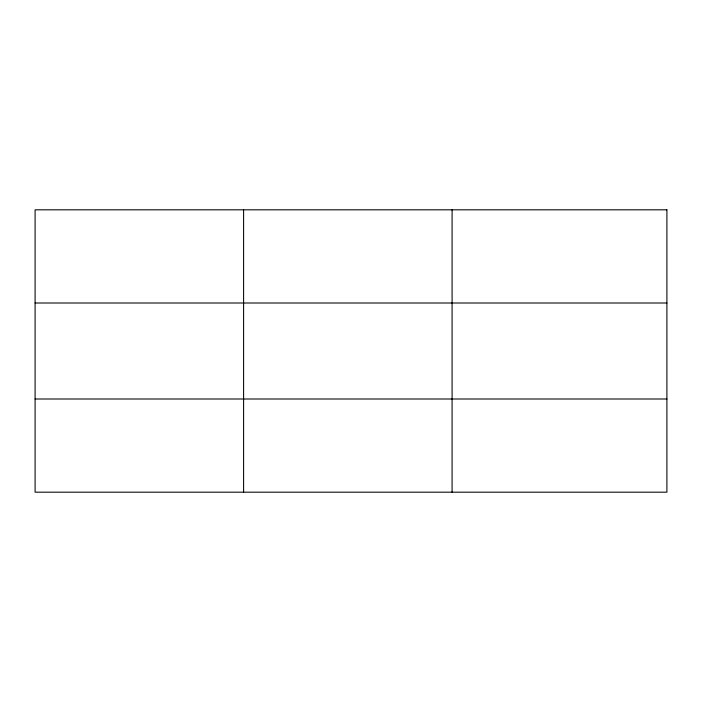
<?xml version="1.0" encoding="UTF-8"?>
<svg xmlns="http://www.w3.org/2000/svg" width="702" height="702" viewBox="0 0 702 702"><rect width="100%" height="100%" fill="white"/><g stroke="black" fill="none" stroke-linecap="round" stroke-linejoin="round"><path stroke-width="1.05" d="M243.594 209.819L243.594 492.181M452.088 209.819L452.088 492.181M35.1 303.001L666.9 303.001M35.1 398.999L666.9 398.999M666.9 209.819L666.9 492.181L35.1 492.181L35.1 209.819L666.9 209.819"/></g></svg>
